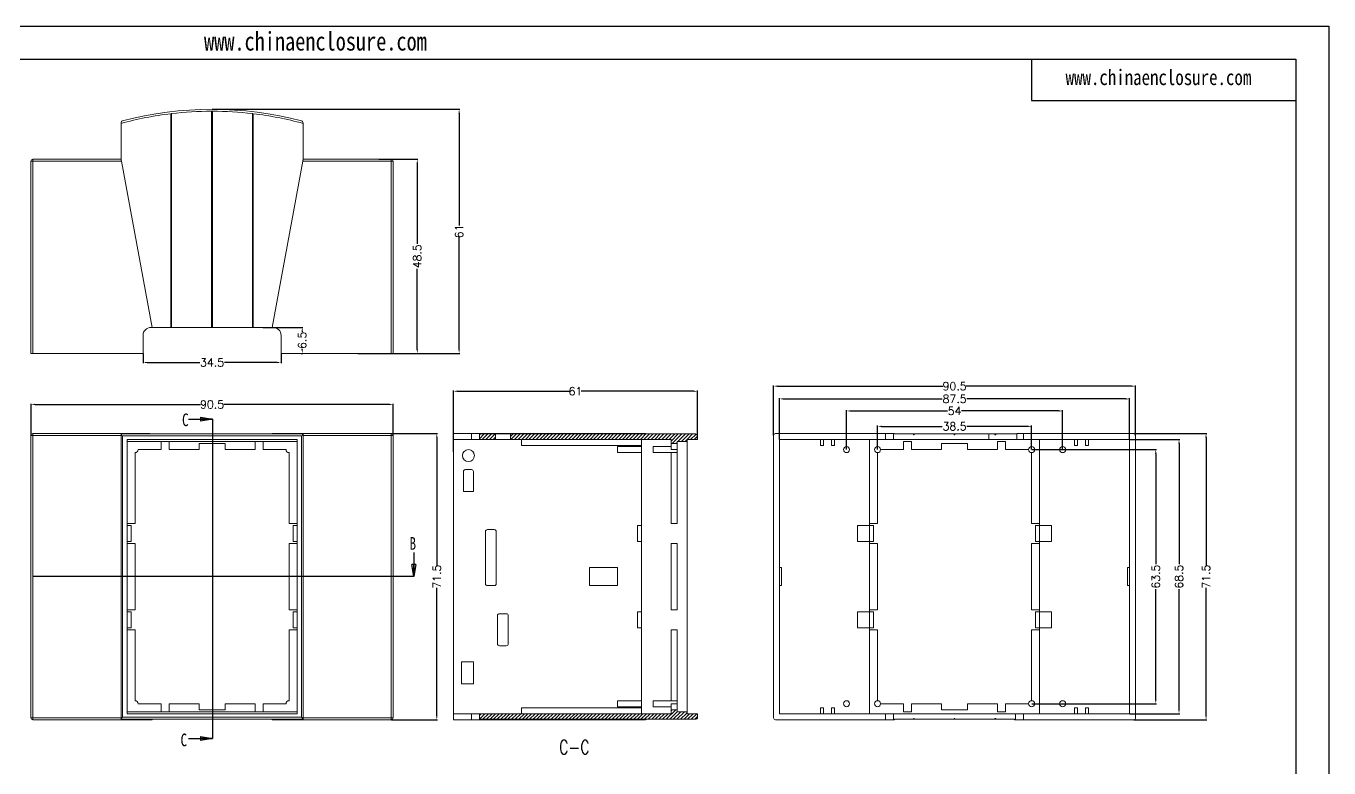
# Model space of a CAD drawing. Header units: inches. Extents: x 2437 to 3620, y 1125 to 1473.
# Drawn here: x 2601.9 to 2927.5, y 1287.3 to 1472.7 of the extents above; entities that cross this region are included whole.
import ezdxf

# ---------------------------------------------------------------- set-up
doc = ezdxf.new("R2010")
doc.units = ezdxf.units.IN
doc.header["$LTSCALE"] = 15
doc.linetypes.add('PHANTOM', pattern=[12.7, 6.35, -1.27, 1.27, -1.27, 1.27, -1.27])
doc.layers.add('文字', color=81, linetype='Continuous')
doc.styles.add('SLDTEXTSTYLE0', font='TXT', dxfattribs={"width": 0.75})
doc.styles.add('SLDTEXTSTYLE3', font='TXT', dxfattribs={"width": 0.75, "bigfont": 'bigfont'})
doc.styles.get("Standard").update_dxf_attribs({"font": 'txt', "bigfont": 'gbcbig.shx'})
doc.styles.add('宋体', font='', dxfattribs={"width": 0.8, "height": 3.5})
doc.styles.get('宋体').set_extended_font_data('SimSun')
doc.dimstyles.new('2.5', dxfattribs={"dimtxt": 2, "dimasz": 1, "dimexe": 0.18, "dimexo": 0.0625, "dimgap": 0.09, "dimtad": 0, "dimdsep": 46, "dimtxsty": 'Standard', "dimcen": 1, "dimclrd": 3, "dimclre": 3, "dimadec": 0, "dimazin": 2, "dimtfac": 1, "dimtofl": 0, "dimtmove": 0, "dimatfit": 3, "dimfxl": 1, "dimtolj": 1, "dimtzin": 0, "dimarcsym": 0})
pattern_1 = [(45, (-1383.3028, -643.77677), (-0.44901281, 0.44901281), [])]

# ---------------------------------------------------------------- blocks, each defined once
blk = doc.blocks.new('_CLOSED')
at = {"color": 0, "linetype": 'ByBlock', "lineweight": -2}
for p, q in [((-1, 0.166667), (0, 0)), ((-1, 0.166667), (-1, -0.166667)), ((0, 0), (-1, -0.166667)), ((0, 0), (-1, 0))]:
    blk.add_line(p, q, dxfattribs=at)
blk = doc.blocks.new('SW_NOTE_4')
at = {"color": 0, "linetype": 'Continuous', "lineweight": 0, "insert": (22.23, 5.8), "char_height": 3.5, "attachment_point": 2, "style": 'SLDTEXTSTYLE3'}
blk.add_mtext('C-C', dxfattribs=at)
blk = doc.blocks.new('*D332')
at = {"color": 3, "lineweight": -2}
for p, q in [((2603.14, 1370.39), (2603.14, 1378.3)), ((2604.14, 1378.12), (2645.46, 1378.12)), ((2692.64, 1378.12), (2651.31, 1378.12)), ((2693.64, 1370.39), (2693.64, 1378.3))]:
    blk.add_line(p, q, dxfattribs=at)
at = {"color": 3}
for points in [[(2604.14, 1378.29), (2604.14, 1377.95), (2603.14, 1378.12)], [(2692.64, 1378.29), (2692.64, 1377.95), (2693.64, 1378.12)]]:
    blk.add_solid(points, dxfattribs=at)
at = {"layer": 'Defpoints', "color": 0}
for p in [(2693.64, 1378.12), (2603.14, 1370.33), (2693.64, 1370.33)]:
    blk.add_point(p, dxfattribs=at)
at = {"color": 0, "insert": (2648.39, 1378.12), "char_height": 2, "attachment_point": 5}
blk.add_mtext('\\A1;90.5', dxfattribs=at)
blk = doc.blocks.new('*D333')
at = {"color": 3, "lineweight": -2}
for p, q in [((2693.2, 1370.83), (2704.74, 1370.83)), ((2704.56, 1369.83), (2704.56, 1337.83)), ((2704.56, 1300.33), (2704.56, 1332.32)), ((2693.2, 1299.33), (2704.74, 1299.33))]:
    blk.add_line(p, q, dxfattribs=at)
at = {"color": 3}
for points in [[(2704.39, 1369.83), (2704.72, 1369.83), (2704.56, 1370.83)], [(2704.39, 1300.33), (2704.72, 1300.33), (2704.56, 1299.33)]]:
    blk.add_solid(points, dxfattribs=at)
at = {"layer": 'Defpoints', "color": 0}
for p in [(2693.14, 1370.83), (2704.56, 1370.83), (2693.14, 1299.33)]:
    blk.add_point(p, dxfattribs=at)
at = {"color": 0, "insert": (2704.56, 1335.08), "char_height": 2, "attachment_point": 5, "rotation": 90}
blk.add_mtext('\\A1;71.5', dxfattribs=at)
blk = doc.blocks.new('*D334')
at = {"color": 3, "lineweight": -2}
for p, q in [((2790.21, 1369.39), (2790.21, 1379.67)), ((2791.21, 1379.49), (2830.87, 1379.49)), ((2876.71, 1379.49), (2837.05, 1379.49)), ((2877.71, 1369.39), (2877.71, 1379.67))]:
    blk.add_line(p, q, dxfattribs=at)
at = {"color": 3}
for points in [[(2791.21, 1379.65), (2791.21, 1379.32), (2790.21, 1379.49)], [(2876.71, 1379.65), (2876.71, 1379.32), (2877.71, 1379.49)]]:
    blk.add_solid(points, dxfattribs=at)
at = {"layer": 'Defpoints', "color": 0}
for p in [(2877.71, 1379.49), (2790.21, 1369.33), (2877.71, 1369.33)]:
    blk.add_point(p, dxfattribs=at)
at = {"color": 0, "insert": (2833.96, 1379.49), "char_height": 2, "attachment_point": 5}
blk.add_mtext('\\A1;87.5', dxfattribs=at)
blk = doc.blocks.new('*D335')
at = {"color": 3, "lineweight": -2}
for p, q in [((2788.71, 1370.39), (2788.71, 1382.86)), ((2789.71, 1382.68), (2831.04, 1382.68)), ((2878.21, 1382.68), (2836.88, 1382.68)), ((2879.21, 1370.39), (2879.21, 1382.86))]:
    blk.add_line(p, q, dxfattribs=at)
at = {"color": 3}
for points in [[(2789.71, 1382.85), (2789.71, 1382.52), (2788.71, 1382.68)], [(2878.21, 1382.85), (2878.21, 1382.52), (2879.21, 1382.68)]]:
    blk.add_solid(points, dxfattribs=at)
at = {"layer": 'Defpoints', "color": 0}
for p in [(2788.71, 1382.68), (2788.71, 1370.33), (2879.21, 1370.33)]:
    blk.add_point(p, dxfattribs=at)
at = {"color": 0, "insert": (2833.96, 1382.68), "char_height": 2, "attachment_point": 5}
blk.add_mtext('\\A1;90.5', dxfattribs=at)
blk = doc.blocks.new('*D336')
at = {"color": 3, "lineweight": -2}
for p, q in [((2814.71, 1366.89), (2814.71, 1372.82)), ((2815.71, 1372.64), (2830.87, 1372.64)), ((2852.21, 1372.64), (2837.05, 1372.64)), ((2853.21, 1366.89), (2853.21, 1372.82))]:
    blk.add_line(p, q, dxfattribs=at)
at = {"color": 3}
for points in [[(2815.71, 1372.81), (2815.71, 1372.47), (2814.71, 1372.64)], [(2852.21, 1372.81), (2852.21, 1372.47), (2853.21, 1372.64)]]:
    blk.add_solid(points, dxfattribs=at)
at = {"layer": 'Defpoints', "color": 0}
for p in [(2853.21, 1372.64), (2814.71, 1366.83), (2853.21, 1366.83)]:
    blk.add_point(p, dxfattribs=at)
at = {"color": 0, "insert": (2833.96, 1372.64), "char_height": 2, "attachment_point": 5}
blk.add_mtext('\\A1;38.5', dxfattribs=at)
blk = doc.blocks.new('*D337')
at = {"color": 3, "lineweight": -2}
for p, q in [((2806.96, 1366.89), (2806.96, 1376.66)), ((2807.96, 1376.48), (2832.2, 1376.48)), ((2859.96, 1376.48), (2835.72, 1376.48)), ((2860.96, 1366.89), (2860.96, 1376.66))]:
    blk.add_line(p, q, dxfattribs=at)
at = {"color": 3}
for points in [[(2807.96, 1376.65), (2807.96, 1376.32), (2806.96, 1376.48)], [(2859.96, 1376.65), (2859.96, 1376.32), (2860.96, 1376.48)]]:
    blk.add_solid(points, dxfattribs=at)
at = {"layer": 'Defpoints', "color": 0}
for p in [(2860.96, 1376.48), (2806.96, 1366.83), (2860.96, 1366.83)]:
    blk.add_point(p, dxfattribs=at)
at = {"color": 0, "insert": (2833.96, 1376.48), "char_height": 2, "attachment_point": 5}
blk.add_mtext('\\A1;54', dxfattribs=at)
blk = doc.blocks.new('*D338')
at = {"color": 3, "lineweight": -2}
for p, q in [((2853.27, 1366.83), (2884.42, 1366.83)), ((2884.24, 1365.83), (2884.24, 1338.17)), ((2884.24, 1304.33), (2884.24, 1331.99)), ((2853.27, 1303.33), (2884.42, 1303.33))]:
    blk.add_line(p, q, dxfattribs=at)
at = {"color": 3}
for points in [[(2884.07, 1365.83), (2884.41, 1365.83), (2884.24, 1366.83)], [(2884.07, 1304.33), (2884.41, 1304.33), (2884.24, 1303.33)]]:
    blk.add_solid(points, dxfattribs=at)
at = {"layer": 'Defpoints', "color": 0}
for p in [(2853.21, 1366.83), (2884.24, 1366.83), (2853.21, 1303.33)]:
    blk.add_point(p, dxfattribs=at)
at = {"color": 0, "insert": (2884.24, 1335.08), "char_height": 2, "attachment_point": 5, "rotation": 90}
blk.add_mtext('\\A1;63.5', dxfattribs=at)
blk = doc.blocks.new('*D339')
at = {"color": 3, "lineweight": -2}
for p, q in [((2878.77, 1370.83), (2896.98, 1370.83)), ((2896.8, 1369.83), (2896.8, 1337.83)), ((2896.8, 1300.33), (2896.8, 1332.32)), ((2878.77, 1299.33), (2896.98, 1299.33))]:
    blk.add_line(p, q, dxfattribs=at)
at = {"color": 3}
for points in [[(2896.64, 1369.83), (2896.97, 1369.83), (2896.8, 1370.83)], [(2896.64, 1300.33), (2896.97, 1300.33), (2896.8, 1299.33)]]:
    blk.add_solid(points, dxfattribs=at)
at = {"layer": 'Defpoints', "color": 0}
for p in [(2878.71, 1370.83), (2896.8, 1370.83), (2878.71, 1299.33)]:
    blk.add_point(p, dxfattribs=at)
at = {"color": 0, "insert": (2896.8, 1335.08), "char_height": 2, "attachment_point": 5, "rotation": 90}
blk.add_mtext('\\A1;71.5', dxfattribs=at)
blk = doc.blocks.new('*D340')
at = {"color": 3, "lineweight": -2}
for p, q in [((2877.77, 1369.33), (2890.23, 1369.33)), ((2890.05, 1368.33), (2890.05, 1338.17)), ((2890.05, 1301.83), (2890.05, 1331.99)), ((2877.77, 1300.83), (2890.23, 1300.83))]:
    blk.add_line(p, q, dxfattribs=at)
at = {"color": 3}
for points in [[(2889.88, 1368.33), (2890.22, 1368.33), (2890.05, 1369.33)], [(2889.88, 1301.83), (2890.22, 1301.83), (2890.05, 1300.83)]]:
    blk.add_solid(points, dxfattribs=at)
at = {"layer": 'Defpoints', "color": 0}
for p in [(2877.71, 1369.33), (2877.71, 1300.83), (2890.05, 1300.83)]:
    blk.add_point(p, dxfattribs=at)
at = {"color": 0, "insert": (2890.05, 1335.08), "char_height": 2, "attachment_point": 5, "rotation": 90}
blk.add_mtext('\\A1;68.5', dxfattribs=at)
blk = doc.blocks.new('*D341')
at = {"color": 3, "lineweight": -2}
for p, q in [((2708.71, 1366.3), (2708.71, 1381.59)), ((2709.71, 1381.41), (2737.79, 1381.41)), ((2768.71, 1381.41), (2740.64, 1381.41)), ((2769.71, 1369.39), (2769.71, 1381.59))]:
    blk.add_line(p, q, dxfattribs=at)
at = {"color": 3}
for points in [[(2709.71, 1381.58), (2709.71, 1381.25), (2708.71, 1381.41)], [(2768.71, 1381.58), (2768.71, 1381.25), (2769.71, 1381.41)]]:
    blk.add_solid(points, dxfattribs=at)
at = {"layer": 'Defpoints', "color": 0}
for p in [(2769.71, 1381.41), (2769.71, 1369.33), (2708.71, 1366.24)]:
    blk.add_point(p, dxfattribs=at)
at = {"color": 0, "insert": (2739.21, 1381.41), "char_height": 2, "attachment_point": 5}
blk.add_mtext('\\A1;61', dxfattribs=at)
blk = doc.blocks.new('*D342')
at = {"color": 3, "lineweight": -2}
for p, q in [((2648.45, 1451.87), (2710.31, 1451.87)), ((2710.13, 1450.87), (2710.13, 1422.79)), ((2710.13, 1391.87), (2710.13, 1419.94)), ((2684.86, 1390.87), (2710.31, 1390.87))]:
    blk.add_line(p, q, dxfattribs=at)
at = {"color": 3}
for points in [[(2709.97, 1450.87), (2710.3, 1450.87), (2710.13, 1451.87)], [(2709.97, 1391.87), (2710.3, 1391.87), (2710.13, 1390.87)]]:
    blk.add_solid(points, dxfattribs=at)
at = {"layer": 'Defpoints', "color": 0}
for p in [(2648.39, 1451.87), (2710.13, 1451.87), (2684.8, 1390.87)]:
    blk.add_point(p, dxfattribs=at)
at = {"color": 0, "insert": (2710.13, 1421.37), "char_height": 2, "attachment_point": 5, "rotation": 90}
blk.add_mtext('\\A1;61', dxfattribs=at)
blk = doc.blocks.new('*D343')
at = {"color": 3, "lineweight": -2}
for p, q in [((2690.09, 1439.37), (2699.85, 1439.37)), ((2699.67, 1438.37), (2699.67, 1418.21)), ((2699.67, 1391.87), (2699.67, 1412.03)), ((2690.09, 1390.87), (2699.85, 1390.87))]:
    blk.add_line(p, q, dxfattribs=at)
at = {"color": 3}
for points in [[(2699.51, 1438.37), (2699.84, 1438.37), (2699.67, 1439.37)], [(2699.51, 1391.87), (2699.84, 1391.87), (2699.67, 1390.87)]]:
    blk.add_solid(points, dxfattribs=at)
at = {"layer": 'Defpoints', "color": 0}
for p in [(2690.03, 1439.37), (2699.67, 1439.37), (2690.03, 1390.87)]:
    blk.add_point(p, dxfattribs=at)
at = {"color": 0, "insert": (2699.67, 1415.12), "char_height": 2, "attachment_point": 5, "rotation": 90}
blk.add_mtext('\\A1;48.5', dxfattribs=at)
blk = doc.blocks.new('*D344')
at = {"color": 3, "lineweight": -2}
for p, q in [((2661.1, 1397.37), (2671.1, 1397.37)), ((2670.92, 1396.37), (2670.92, 1396.21)), ((2670.65, 1390.87), (2671.1, 1390.87)), ((2670.92, 1391.87), (2670.92, 1392.03))]:
    blk.add_line(p, q, dxfattribs=at)
at = {"color": 3}
for points in [[(2670.76, 1396.37), (2671.09, 1396.37), (2670.92, 1397.37)], [(2670.76, 1391.87), (2671.09, 1391.87), (2670.92, 1390.87)]]:
    blk.add_solid(points, dxfattribs=at)
at = {"layer": 'Defpoints', "color": 0}
for p in [(2661.04, 1397.37), (2670.92, 1397.37), (2670.59, 1390.87)]:
    blk.add_point(p, dxfattribs=at)
at = {"color": 0, "insert": (2670.92, 1394.12), "char_height": 2, "attachment_point": 5, "rotation": 90}
blk.add_mtext('\\A1;6.5', dxfattribs=at)
blk = doc.blocks.new('*D345')
at = {"color": 3, "lineweight": -2}
for p, q in [((2631.14, 1390.81), (2631.14, 1388.41)), ((2665.64, 1390.81), (2665.64, 1388.41)), ((2632.14, 1388.59), (2645.3, 1388.59)), ((2664.64, 1388.59), (2651.48, 1388.59))]:
    blk.add_line(p, q, dxfattribs=at)
at = {"color": 3}
for points in [[(2632.14, 1388.75), (2632.14, 1388.42), (2631.14, 1388.59)], [(2664.64, 1388.75), (2664.64, 1388.42), (2665.64, 1388.59)]]:
    blk.add_solid(points, dxfattribs=at)
at = {"layer": 'Defpoints', "color": 0}
for p in [(2631.14, 1390.87), (2665.64, 1390.87), (2631.14, 1388.59)]:
    blk.add_point(p, dxfattribs=at)
at = {"color": 0, "insert": (2648.39, 1388.59), "char_height": 2, "attachment_point": 5}
blk.add_mtext('\\A1;34.5', dxfattribs=at)

msp = doc.modelspace()

# ---------------------------------------------------------------- hatches: boundary and pattern name
at = {"linetype": 'Continuous', "lineweight": 0}
h = msp.add_hatch(dxfattribs=at)
h.set_pattern_fill('ANSI31', color=4, scale=0.2, style=0)
h.set_pattern_definition(pattern_1)
h.paths.add_polyline_path([(2719.214, 1369.327), (2719.214, 1370.727), (2715.214, 1370.727), (2715.214, 1369.327)], flags=0)
h = msp.add_hatch(dxfattribs=at)
h.set_pattern_fill('ANSI31', color=4, scale=0.2, style=0)
h.set_pattern_definition(pattern_1)
edge = h.paths.add_edge_path(flags=0)
edge.add_line((2769.214, 1370.727), (2722.963, 1370.727))
edge.add_line((2722.963, 1370.727), (2722.963, 1369.327))
edge.add_line((2722.963, 1369.327), (2763.103, 1369.327))
edge.add_line((2763.103, 1369.327), (2763.103, 1368.327))
edge.add_line((2763.103, 1368.327), (2764.603, 1368.327))
edge.add_line((2764.603, 1368.327), (2764.603, 1368.827))
edge.add_line((2764.603, 1368.827), (2767.003, 1368.827))
edge.add_line((2767.003, 1368.827), (2767.003, 1369.327))
edge.add_line((2767.003, 1369.327), (2769.714, 1369.327))
edge.add_line((2769.714, 1369.327), (2769.714, 1370.227))
edge.add_spline(control_points=[(2769.714, 1370.227), (2769.714, 1370.238), (2769.714, 1370.25), (2769.713, 1370.262), (2769.709, 1370.318), (2769.695, 1370.374), (2769.673, 1370.425), (2769.651, 1370.476), (2769.619, 1370.525), (2769.582, 1370.566), (2769.544, 1370.607), (2769.498, 1370.642), (2769.449, 1370.668), (2769.399, 1370.694), (2769.344, 1370.713), (2769.289, 1370.721), (2769.264, 1370.725), (2769.239, 1370.727), (2769.214, 1370.727)], knot_values=[0.0016438, 0.0016438, 0.0016438, 0.0016438, 0.0016789, 0.0016789, 0.0016789, 0.0018467, 0.0018467, 0.0018467, 0.0020146, 0.0020146, 0.0020146, 0.0021825, 0.0021825, 0.0021825, 0.0023504, 0.0023504, 0.0023504, 0.0024253, 0.0024253, 0.0024253, 0.0024253], weights=[1, 1, 1, 1, 1, 1, 1, 1, 1, 1, 1, 1, 1, 1, 1, 1, 1, 1, 1], degree=3, periodic=0)
h = msp.add_hatch(dxfattribs=at)
h.set_pattern_fill('ANSI31', color=4, scale=0.2, style=0)
h.set_pattern_definition(pattern_1)
edge = h.paths.add_edge_path(flags=0)
edge.add_line((2715.214, 1299.427), (2769.214, 1299.427))
edge.add_spline(control_points=[(2769.214, 1299.427), (2769.216, 1299.427), (2769.218, 1299.427), (2769.221, 1299.427), (2769.277, 1299.427), (2769.333, 1299.438), (2769.386, 1299.457), (2769.438, 1299.476), (2769.488, 1299.505), (2769.532, 1299.54), (2769.575, 1299.576), (2769.612, 1299.619), (2769.642, 1299.667), (2769.671, 1299.715), (2769.692, 1299.768), (2769.703, 1299.823), (2769.71, 1299.857), (2769.714, 1299.892), (2769.714, 1299.927)], knot_values=[0.0004972, 0.0004972, 0.0004972, 0.0004972, 0.0005037, 0.0005037, 0.0005037, 0.0006715, 0.0006715, 0.0006715, 0.0008394, 0.0008394, 0.0008394, 0.0010073, 0.0010073, 0.0010073, 0.0011752, 0.0011752, 0.0011752, 0.0012789, 0.0012789, 0.0012789, 0.0012789], weights=[1, 1, 1, 1, 1, 1, 1, 1, 1, 1, 1, 1, 1, 1, 1, 1, 1, 1, 1], degree=3, periodic=0)
edge.add_line((2769.714, 1299.927), (2769.714, 1300.827))
edge.add_line((2769.714, 1300.827), (2767.003, 1300.827))
edge.add_line((2767.003, 1300.827), (2767.003, 1301.327))
edge.add_line((2767.003, 1301.327), (2764.603, 1301.327))
edge.add_line((2764.603, 1301.327), (2764.603, 1301.827))
edge.add_line((2764.603, 1301.827), (2763.103, 1301.827))
edge.add_line((2763.103, 1301.827), (2763.103, 1300.827))
edge.add_line((2763.103, 1300.827), (2715.214, 1300.827))
edge.add_line((2715.214, 1300.827), (2715.214, 1299.427))

# ---------------------------------------------------------------- linework, layer by layer
for p, q in [((2437.044, 1472.662), (2927.521, 1472.662)), ((2927.521, 1472.662), (2927.521, 1125.86)), ((2453.558, 1464.405), (2919.264, 1464.405)), ((2853.207, 1464.405), (2853.207, 1454.084)), ((2919.264, 1464.405), (2919.264, 1134.117)), ((2853.207, 1454.084), (2919.264, 1454.084))]:
    msp.add_line(p, q)
at = {"color": 7, "linetype": 'Continuous', "lineweight": 15}
for p, q in [((2638.087, 1450.758), (2638.087, 1397.368)), ((2638.287, 1397.368), (2638.287, 1450.781)), ((2648.287, 1451.368), (2648.287, 1397.368)), ((2648.487, 1397.368), (2648.487, 1451.368)), ((2658.487, 1450.781), (2658.487, 1397.368)), ((2658.687, 1397.368), (2658.687, 1450.758)), ((2625.637, 1448.35), (2625.637, 1439.168)), ((2671.137, 1439.168), (2671.137, 1448.35)), ((2603.637, 1438.868), (2603.637, 1439.368)), ((2603.637, 1439.368), (2625.637, 1439.368)), ((2671.137, 1439.368), (2693.137, 1439.368)), ((2693.137, 1439.368), (2693.137, 1438.868)), ((2603.137, 1390.868), (2603.137, 1438.868)), ((2603.137, 1438.868), (2603.637, 1438.868)), ((2603.637, 1438.868), (2603.637, 1390.868)), ((2625.729, 1438.868), (2603.637, 1438.868)), ((2625.637, 1439.168), (2625.674, 1439.168)), ((2625.729, 1438.868), (2633.387, 1397.368)), ((2663.387, 1397.368), (2671.045, 1438.868)), ((2693.137, 1438.868), (2671.045, 1438.868)), ((2671.1, 1439.168), (2671.137, 1439.168)), ((2693.137, 1390.868), (2693.137, 1438.868)), ((2693.137, 1438.868), (2693.637, 1438.868)), ((2693.637, 1438.868), (2693.637, 1390.868)), ((2633.387, 1397.368), (2633.137, 1397.368)), ((2633.387, 1397.368), (2638.087, 1397.368)), ((2638.087, 1397.368), (2638.287, 1397.368)), ((2638.287, 1397.368), (2648.287, 1397.368)), ((2648.287, 1397.368), (2648.487, 1397.368)), ((2648.487, 1397.368), (2658.487, 1397.368)), ((2658.487, 1397.368), (2658.687, 1397.368)), ((2658.687, 1397.368), (2663.387, 1397.368)), ((2663.637, 1397.368), (2663.387, 1397.368)), ((2631.137, 1395.368), (2631.137, 1390.868)), ((2665.637, 1390.868), (2665.637, 1395.368)), ((2603.637, 1390.868), (2603.137, 1390.868)), ((2603.637, 1390.868), (2631.137, 1390.868)), ((2665.637, 1390.868), (2693.137, 1390.868)), ((2693.637, 1390.868), (2693.137, 1390.868)), ((2603.137, 1299.827), (2603.137, 1370.327)), ((2603.637, 1370.327), (2603.137, 1370.327)), ((2603.637, 1370.327), (2603.637, 1370.827)), ((2603.637, 1370.827), (2625.729, 1370.827)), ((2603.637, 1370.327), (2603.637, 1299.827)), ((2625.637, 1370.327), (2603.637, 1370.327)), ((2625.637, 1370.727), (2638.087, 1370.727)), ((2625.637, 1299.443), (2625.637, 1370.71)), ((2625.729, 1370.827), (2632.837, 1370.827)), ((2626.009, 1370.227), (2626.009, 1299.927)), ((2670.764, 1370.227), (2626.009, 1370.227)), ((2627.137, 1369.327), (2669.637, 1369.327)), ((2627.137, 1369.327), (2627.137, 1300.827)), ((2627.137, 1368.827), (2669.637, 1368.827)), ((2632.837, 1370.827), (2632.837, 1370.727)), ((2635.637, 1368.827), (2635.637, 1366.827)), ((2637.637, 1366.827), (2637.637, 1368.827)), ((2638.287, 1370.727), (2638.087, 1370.727)), ((2638.287, 1370.727), (2648.287, 1370.727)), ((2645.137, 1368.327), (2645.137, 1366.827)), ((2651.637, 1368.327), (2645.137, 1368.327)), ((2648.487, 1370.727), (2648.287, 1370.727)), ((2648.487, 1370.727), (2658.487, 1370.727)), ((2651.637, 1366.827), (2651.637, 1368.327)), ((2658.687, 1370.727), (2658.487, 1370.727)), ((2658.687, 1370.727), (2671.137, 1370.727)), ((2659.137, 1368.827), (2659.137, 1366.827)), ((2661.137, 1366.827), (2661.137, 1368.827)), ((2663.387, 1370.727), (2663.387, 1370.827)), ((2663.387, 1370.827), (2664.125, 1370.827)), ((2664.125, 1370.827), (2664.125, 1370.727)), ((2664.817, 1370.827), (2664.125, 1370.827)), ((2664.817, 1370.827), (2671.045, 1370.827)), ((2664.817, 1370.727), (2664.817, 1370.827)), ((2669.637, 1369.327), (2669.637, 1300.827)), ((2670.764, 1299.927), (2670.764, 1370.227)), ((2671.045, 1370.827), (2693.137, 1370.827)), ((2671.137, 1370.71), (2671.137, 1299.443)), ((2693.137, 1370.327), (2671.137, 1370.327)), ((2693.137, 1370.827), (2693.137, 1370.327)), ((2693.137, 1299.827), (2693.137, 1370.327)), ((2693.637, 1370.327), (2693.137, 1370.327)), ((2693.637, 1370.327), (2693.637, 1299.827)), ((2708.714, 1369.327), (2708.714, 1370.827)), ((2708.714, 1370.827), (2713.214, 1370.827)), ((2713.214, 1369.327), (2708.714, 1369.327)), ((2708.714, 1300.827), (2708.714, 1369.327)), ((2713.214, 1369.327), (2713.214, 1370.827)), ((2713.214, 1370.827), (2715.214, 1370.827)), ((2715.214, 1369.327), (2713.214, 1369.327)), ((2715.214, 1370.827), (2719.214, 1370.827)), ((2715.214, 1370.727), (2715.214, 1370.827)), ((2715.214, 1369.327), (2715.214, 1370.727)), ((2715.214, 1370.727), (2719.214, 1370.727)), ((2715.214, 1369.327), (2719.214, 1369.327)), ((2719.214, 1370.827), (2719.214, 1370.727)), ((2722.963, 1370.827), (2719.214, 1370.827)), ((2719.214, 1370.727), (2719.214, 1369.327)), ((2722.963, 1370.727), (2719.214, 1370.727)), ((2719.214, 1369.327), (2722.963, 1369.327)), ((2722.963, 1370.827), (2756.714, 1370.827)), ((2722.963, 1370.727), (2722.963, 1370.827)), ((2722.963, 1369.327), (2722.963, 1370.727)), ((2722.963, 1370.727), (2769.214, 1370.727)), ((2722.963, 1369.327), (2763.103, 1369.327)), ((2725.714, 1367.827), (2725.714, 1369.327)), ((2725.714, 1367.827), (2755.714, 1367.827)), ((2755.714, 1369.327), (2755.714, 1347.827)), ((2763.103, 1369.327), (2763.103, 1368.327)), ((2764.603, 1368.327), (2763.103, 1368.327)), ((2763.103, 1368.327), (2763.103, 1366.827)), ((2767.003, 1368.827), (2764.603, 1368.827)), ((2764.603, 1368.827), (2764.603, 1368.327)), ((2764.603, 1366.827), (2764.603, 1368.327)), ((2767.003, 1369.327), (2769.714, 1369.327)), ((2767.003, 1368.827), (2767.003, 1369.327)), ((2767.103, 1369.327), (2767.103, 1300.827)), ((2769.714, 1370.227), (2769.714, 1369.327)), ((2788.708, 1299.827), (2788.708, 1370.327)), ((2789.208, 1370.827), (2816.708, 1370.827)), ((2790.208, 1369.327), (2816.708, 1369.327)), ((2790.208, 1300.827), (2790.208, 1369.327)), ((2800.458, 1369.327), (2800.458, 1367.827)), ((2800.458, 1367.827), (2801.208, 1367.827)), ((2801.208, 1367.827), (2801.208, 1369.327)), ((2803.208, 1369.327), (2803.208, 1367.827)), ((2803.208, 1367.827), (2803.958, 1367.827)), ((2803.958, 1367.827), (2803.958, 1369.327)), ((2812.708, 1369.327), (2812.708, 1347.827)), ((2816.708, 1369.327), (2816.708, 1370.827)), ((2816.708, 1370.827), (2818.708, 1370.827)), ((2818.708, 1369.327), (2816.708, 1369.327)), ((2818.708, 1370.827), (2818.708, 1369.327)), ((2818.708, 1370.827), (2818.958, 1370.827)), ((2842.508, 1369.327), (2818.708, 1369.327)), ((2818.958, 1370.727), (2818.958, 1370.827)), ((2823.658, 1370.727), (2818.958, 1370.727)), ((2821.208, 1368.827), (2821.208, 1366.827)), ((2823.208, 1368.827), (2821.208, 1368.827)), ((2823.208, 1366.827), (2823.208, 1368.827)), ((2823.658, 1370.527), (2823.658, 1370.727)), ((2823.658, 1370.727), (2823.858, 1370.727)), ((2823.858, 1370.527), (2823.658, 1370.527)), ((2823.858, 1370.727), (2823.858, 1370.527)), ((2833.858, 1370.727), (2823.858, 1370.727)), ((2837.208, 1368.327), (2830.708, 1368.327)), ((2830.708, 1368.327), (2830.708, 1366.827)), ((2833.858, 1370.527), (2833.858, 1370.727)), ((2833.858, 1370.727), (2834.058, 1370.727)), ((2834.058, 1370.527), (2833.858, 1370.527)), ((2834.058, 1370.727), (2834.058, 1370.527)), ((2842.508, 1370.727), (2834.058, 1370.727)), ((2837.208, 1366.827), (2837.208, 1368.327)), ((2842.508, 1370.727), (2842.508, 1369.327)), ((2844.058, 1370.727), (2842.508, 1370.727)), ((2842.508, 1369.327), (2849.508, 1369.327)), ((2844.058, 1370.527), (2844.058, 1370.727)), ((2844.058, 1370.727), (2844.258, 1370.727)), ((2844.258, 1370.527), (2844.058, 1370.527)), ((2844.258, 1370.727), (2844.258, 1370.527)), ((2849.508, 1370.727), (2844.258, 1370.727)), ((2844.708, 1368.827), (2844.708, 1366.827)), ((2846.708, 1368.827), (2844.708, 1368.827)), ((2846.708, 1366.827), (2846.708, 1368.827)), ((2849.508, 1370.827), (2849.508, 1369.327)), ((2849.508, 1370.827), (2851.208, 1370.827)), ((2851.208, 1369.327), (2849.508, 1369.327)), ((2851.208, 1369.327), (2851.208, 1370.827)), ((2851.208, 1370.827), (2878.708, 1370.827)), ((2851.208, 1369.327), (2877.708, 1369.327)), ((2855.208, 1369.327), (2855.208, 1347.827)), ((2863.958, 1367.827), (2863.958, 1369.327)), ((2864.708, 1367.827), (2863.958, 1367.827)), ((2864.708, 1369.327), (2864.708, 1367.827)), ((2866.708, 1367.827), (2866.708, 1369.327)), ((2867.458, 1367.827), (2866.708, 1367.827)), ((2867.458, 1369.327), (2867.458, 1367.827)), ((2877.708, 1369.327), (2877.708, 1300.827)), ((2879.208, 1370.327), (2879.208, 1299.827)), ((2629.137, 1366.077), (2629.137, 1348.327)), ((2635.637, 1366.827), (2629.887, 1366.827)), ((2645.137, 1366.827), (2637.637, 1366.827)), ((2659.137, 1366.827), (2651.637, 1366.827)), ((2666.887, 1366.827), (2661.137, 1366.827)), ((2667.637, 1348.327), (2667.637, 1366.077)), ((2755.714, 1367.577), (2749.714, 1367.577)), ((2749.714, 1366.827), (2749.714, 1367.577)), ((2749.714, 1366.077), (2749.714, 1366.827)), ((2749.714, 1366.077), (2755.714, 1366.077)), ((2763.103, 1367.577), (2758.603, 1367.577)), ((2758.603, 1367.577), (2758.603, 1366.077)), ((2758.603, 1366.077), (2763.103, 1366.077)), ((2763.103, 1366.827), (2764.603, 1366.827)), ((2764.603, 1366.077), (2763.103, 1366.077)), ((2763.103, 1348.327), (2763.103, 1366.077)), ((2764.603, 1366.827), (2764.603, 1366.077)), ((2764.603, 1348.327), (2764.603, 1366.077)), ((2814.708, 1348.327), (2814.708, 1366.077)), ((2815.458, 1366.827), (2821.208, 1366.827)), ((2823.208, 1366.827), (2830.708, 1366.827)), ((2837.208, 1366.827), (2844.708, 1366.827)), ((2846.708, 1366.827), (2852.458, 1366.827)), ((2853.208, 1366.077), (2853.208, 1348.327)), ((2711.214, 1361.327), (2711.214, 1356.327)), ((2713.214, 1361.827), (2711.714, 1361.827)), ((2713.714, 1356.327), (2713.714, 1361.327)), ((2711.214, 1356.327), (2713.714, 1356.327)), ((2629.137, 1348.327), (2627.137, 1348.327)), ((2667.637, 1348.327), (2669.637, 1348.327)), ((2764.603, 1348.327), (2763.103, 1348.327)), ((2812.708, 1348.327), (2814.708, 1348.327)), ((2855.208, 1348.327), (2853.208, 1348.327)), ((2627.137, 1347.827), (2628.137, 1347.827)), ((2628.137, 1347.827), (2628.137, 1343.827)), ((2669.637, 1347.827), (2668.637, 1347.827)), ((2668.637, 1347.827), (2668.637, 1343.827)), ((2716.714, 1346.327), (2716.714, 1333.327)), ((2718.914, 1346.827), (2717.214, 1346.827)), ((2719.414, 1333.327), (2719.414, 1346.327)), ((2754.714, 1343.827), (2754.714, 1347.827)), ((2754.714, 1347.827), (2755.714, 1347.827)), ((2755.714, 1347.827), (2755.714, 1343.827)), ((2809.708, 1343.827), (2809.708, 1347.827)), ((2809.708, 1347.827), (2812.708, 1347.827)), ((2812.708, 1343.827), (2812.708, 1347.827)), ((2812.708, 1347.827), (2813.708, 1347.827)), ((2813.708, 1347.827), (2813.708, 1343.827)), ((2854.208, 1347.827), (2854.208, 1343.827)), ((2854.208, 1347.827), (2855.208, 1347.827)), ((2855.208, 1347.827), (2855.208, 1343.827)), ((2858.208, 1347.827), (2855.208, 1347.827)), ((2858.208, 1343.827), (2858.208, 1347.827)), ((2628.137, 1343.827), (2627.137, 1343.827)), ((2627.137, 1343.327), (2629.137, 1343.327)), ((2629.137, 1343.327), (2629.137, 1326.827)), ((2669.637, 1343.327), (2667.637, 1343.327)), ((2667.637, 1326.827), (2667.637, 1343.327)), ((2668.637, 1343.827), (2669.637, 1343.827)), ((2755.714, 1343.827), (2754.714, 1343.827)), ((2755.714, 1343.827), (2755.714, 1326.327)), ((2763.103, 1326.827), (2763.103, 1343.327)), ((2763.103, 1343.327), (2764.603, 1343.327)), ((2764.603, 1326.827), (2764.603, 1343.327)), ((2812.708, 1343.827), (2809.708, 1343.827)), ((2813.708, 1343.827), (2812.708, 1343.827)), ((2812.708, 1343.827), (2812.708, 1326.327)), ((2814.708, 1343.327), (2812.708, 1343.327)), ((2814.708, 1326.827), (2814.708, 1343.327)), ((2853.208, 1343.327), (2855.208, 1343.327)), ((2853.208, 1343.327), (2853.208, 1326.827)), ((2855.208, 1343.827), (2854.208, 1343.827)), ((2855.208, 1343.827), (2858.208, 1343.827)), ((2855.208, 1343.827), (2855.208, 1326.327)), ((2742.714, 1332.827), (2742.714, 1337.327)), ((2742.714, 1337.327), (2749.714, 1337.327)), ((2749.714, 1337.327), (2749.714, 1332.827)), ((2790.208, 1337.327), (2790.708, 1337.327)), ((2790.708, 1337.327), (2790.708, 1332.827)), ((2877.208, 1337.327), (2877.208, 1332.827)), ((2877.208, 1337.327), (2877.708, 1337.327)), ((2717.214, 1332.827), (2718.914, 1332.827)), ((2749.714, 1332.827), (2742.714, 1332.827)), ((2790.708, 1332.827), (2790.208, 1332.827)), ((2877.708, 1332.827), (2877.208, 1332.827)), ((2629.137, 1326.827), (2627.137, 1326.827)), ((2627.137, 1326.327), (2628.137, 1326.327)), ((2628.137, 1326.327), (2628.137, 1322.327)), ((2667.637, 1326.827), (2669.637, 1326.827)), ((2668.637, 1326.327), (2668.637, 1322.327)), ((2669.637, 1326.327), (2668.637, 1326.327)), ((2719.714, 1325.327), (2719.714, 1318.327)), ((2721.914, 1325.827), (2720.214, 1325.827)), ((2722.414, 1318.327), (2722.414, 1325.327)), ((2754.714, 1322.327), (2754.714, 1326.327)), ((2754.714, 1326.327), (2755.714, 1326.327)), ((2755.714, 1326.327), (2755.714, 1322.327)), ((2763.103, 1326.827), (2764.603, 1326.827)), ((2809.708, 1326.327), (2812.708, 1326.327)), ((2809.708, 1322.327), (2809.708, 1326.327)), ((2812.708, 1326.827), (2814.708, 1326.827)), ((2812.708, 1322.327), (2812.708, 1326.327)), ((2812.708, 1326.327), (2813.708, 1326.327)), ((2813.708, 1326.327), (2813.708, 1322.327)), ((2855.208, 1326.827), (2853.208, 1326.827)), ((2854.208, 1326.327), (2854.208, 1322.327)), ((2854.208, 1326.327), (2855.208, 1326.327)), ((2855.208, 1326.327), (2855.208, 1322.327)), ((2858.208, 1326.327), (2855.208, 1326.327)), ((2858.208, 1322.327), (2858.208, 1326.327)), ((2628.137, 1322.327), (2627.137, 1322.327)), ((2668.637, 1322.327), (2669.637, 1322.327)), ((2755.714, 1322.327), (2754.714, 1322.327)), ((2755.714, 1322.327), (2755.714, 1300.827)), ((2812.708, 1322.327), (2809.708, 1322.327)), ((2813.708, 1322.327), (2812.708, 1322.327)), ((2812.708, 1322.327), (2812.708, 1300.827)), ((2855.208, 1322.327), (2854.208, 1322.327)), ((2855.208, 1322.327), (2858.208, 1322.327)), ((2855.208, 1322.327), (2855.208, 1300.827)), ((2627.137, 1321.827), (2629.137, 1321.827)), ((2629.137, 1321.827), (2629.137, 1304.077)), ((2669.637, 1321.827), (2667.637, 1321.827)), ((2667.637, 1304.077), (2667.637, 1321.827)), ((2763.103, 1321.827), (2764.603, 1321.827)), ((2763.103, 1304.077), (2763.103, 1321.827)), ((2764.603, 1304.077), (2764.603, 1321.827)), ((2814.708, 1321.827), (2812.708, 1321.827)), ((2814.708, 1304.077), (2814.708, 1321.827)), ((2853.208, 1321.827), (2855.208, 1321.827)), ((2853.208, 1321.827), (2853.208, 1304.077)), ((2720.214, 1317.827), (2721.914, 1317.827)), ((2713.714, 1313.827), (2710.714, 1313.827)), ((2710.714, 1313.827), (2710.714, 1308.327)), ((2713.714, 1308.327), (2713.714, 1313.827)), ((2710.714, 1308.327), (2713.714, 1308.327)), ((2629.887, 1303.327), (2635.637, 1303.327)), ((2635.637, 1301.327), (2635.637, 1303.327)), ((2637.637, 1303.327), (2637.637, 1301.327)), ((2637.637, 1303.327), (2645.137, 1303.327)), ((2645.137, 1301.827), (2645.137, 1303.327)), ((2651.637, 1303.327), (2651.637, 1301.827)), ((2651.637, 1303.327), (2659.137, 1303.327)), ((2659.137, 1301.327), (2659.137, 1303.327)), ((2661.137, 1303.327), (2661.137, 1301.327)), ((2661.137, 1303.327), (2666.887, 1303.327)), ((2755.714, 1304.077), (2749.714, 1304.077)), ((2749.714, 1304.077), (2749.714, 1303.327)), ((2749.714, 1303.327), (2749.714, 1302.577)), ((2749.714, 1302.577), (2755.714, 1302.577)), ((2763.103, 1304.077), (2758.603, 1304.077)), ((2758.603, 1302.577), (2758.603, 1304.077)), ((2758.603, 1302.577), (2763.103, 1302.577)), ((2764.603, 1304.077), (2763.103, 1304.077)), ((2764.603, 1303.327), (2763.103, 1303.327)), ((2763.103, 1301.827), (2763.103, 1303.327)), ((2764.603, 1303.327), (2764.603, 1304.077)), ((2764.603, 1303.327), (2764.603, 1301.827)), ((2821.208, 1303.327), (2815.458, 1303.327)), ((2821.208, 1301.327), (2821.208, 1303.327)), ((2830.708, 1303.327), (2823.208, 1303.327)), ((2823.208, 1303.327), (2823.208, 1301.327)), ((2830.708, 1301.827), (2830.708, 1303.327)), ((2837.208, 1303.327), (2837.208, 1301.827)), ((2844.708, 1303.327), (2837.208, 1303.327)), ((2844.708, 1301.327), (2844.708, 1303.327)), ((2846.708, 1303.327), (2846.708, 1301.327)), ((2852.458, 1303.327), (2846.708, 1303.327)), ((2603.137, 1299.827), (2603.637, 1299.827)), ((2603.637, 1299.327), (2603.637, 1299.827)), ((2603.637, 1299.827), (2625.637, 1299.827)), ((2625.729, 1299.327), (2603.637, 1299.327)), ((2638.087, 1299.427), (2625.637, 1299.427)), ((2625.729, 1299.327), (2633.387, 1299.327)), ((2626.009, 1299.927), (2670.764, 1299.927)), ((2627.137, 1301.327), (2669.637, 1301.327)), ((2627.137, 1300.827), (2669.637, 1300.827)), ((2633.387, 1299.427), (2633.387, 1299.327)), ((2638.287, 1299.427), (2638.087, 1299.427)), ((2648.287, 1299.427), (2638.287, 1299.427)), ((2651.637, 1301.827), (2645.137, 1301.827)), ((2648.487, 1299.427), (2648.287, 1299.427)), ((2658.487, 1299.427), (2648.487, 1299.427)), ((2658.687, 1299.427), (2658.487, 1299.427)), ((2671.137, 1299.427), (2658.687, 1299.427)), ((2663.387, 1299.427), (2663.387, 1299.327)), ((2663.387, 1299.327), (2671.045, 1299.327)), ((2693.137, 1299.327), (2671.045, 1299.327)), ((2671.137, 1299.827), (2693.137, 1299.827)), ((2693.137, 1299.827), (2693.637, 1299.827)), ((2693.137, 1299.827), (2693.137, 1299.327)), ((2708.714, 1300.827), (2708.714, 1299.327)), ((2713.214, 1300.827), (2708.714, 1300.827)), ((2708.714, 1299.327), (2713.214, 1299.327)), ((2713.214, 1299.327), (2713.214, 1300.827)), ((2713.214, 1300.827), (2715.214, 1300.827)), ((2715.214, 1299.327), (2713.214, 1299.327)), ((2715.214, 1299.427), (2715.214, 1300.827)), ((2763.103, 1300.827), (2715.214, 1300.827)), ((2715.214, 1299.427), (2769.214, 1299.427)), ((2715.214, 1299.427), (2715.214, 1299.327)), ((2715.214, 1299.327), (2756.714, 1299.327)), ((2725.714, 1302.327), (2755.714, 1302.327)), ((2725.714, 1302.327), (2725.714, 1300.827)), ((2763.103, 1301.827), (2763.103, 1300.827)), ((2764.603, 1301.827), (2763.103, 1301.827)), ((2764.603, 1301.827), (2764.603, 1301.327)), ((2767.003, 1301.327), (2764.603, 1301.327)), ((2767.003, 1300.827), (2767.003, 1301.327)), ((2769.714, 1300.827), (2767.003, 1300.827)), ((2769.714, 1300.827), (2769.714, 1299.927)), ((2816.708, 1299.327), (2789.208, 1299.327)), ((2816.708, 1300.827), (2790.208, 1300.827)), ((2800.458, 1300.827), (2800.458, 1302.327)), ((2800.458, 1302.327), (2801.208, 1302.327)), ((2801.208, 1302.327), (2801.208, 1300.827)), ((2803.208, 1302.327), (2803.958, 1302.327)), ((2803.208, 1300.827), (2803.208, 1302.327)), ((2803.958, 1302.327), (2803.958, 1300.827)), ((2816.708, 1300.827), (2816.708, 1299.327)), ((2816.708, 1300.827), (2818.708, 1300.827)), ((2818.708, 1299.327), (2816.708, 1299.327)), ((2818.708, 1300.827), (2818.708, 1299.327)), ((2849.208, 1300.827), (2818.708, 1300.827)), ((2818.708, 1299.327), (2818.958, 1299.327)), ((2823.658, 1299.427), (2818.958, 1299.427)), ((2818.958, 1299.427), (2818.958, 1299.327)), ((2823.208, 1301.327), (2821.208, 1301.327)), ((2823.858, 1299.627), (2823.658, 1299.627)), ((2823.658, 1299.427), (2823.658, 1299.627)), ((2823.658, 1299.427), (2823.858, 1299.427)), ((2823.858, 1299.627), (2823.858, 1299.427)), ((2833.858, 1299.427), (2823.858, 1299.427)), ((2837.208, 1301.827), (2830.708, 1301.827)), ((2834.058, 1299.627), (2833.858, 1299.627)), ((2833.858, 1299.427), (2833.858, 1299.627)), ((2833.858, 1299.427), (2834.058, 1299.427)), ((2834.058, 1299.627), (2834.058, 1299.427)), ((2844.058, 1299.427), (2834.058, 1299.427)), ((2844.258, 1299.627), (2844.058, 1299.627)), ((2844.058, 1299.427), (2844.058, 1299.627)), ((2844.058, 1299.427), (2844.258, 1299.427)), ((2844.258, 1299.627), (2844.258, 1299.427)), ((2848.958, 1299.427), (2844.258, 1299.427)), ((2846.708, 1301.327), (2844.708, 1301.327)), ((2848.958, 1299.427), (2848.958, 1299.327)), ((2848.958, 1299.327), (2849.208, 1299.327)), ((2849.208, 1299.327), (2849.208, 1300.827)), ((2849.208, 1300.827), (2851.208, 1300.827)), ((2851.208, 1299.327), (2849.208, 1299.327)), ((2851.208, 1300.827), (2851.208, 1299.327)), ((2877.708, 1300.827), (2851.208, 1300.827)), ((2878.708, 1299.327), (2851.208, 1299.327)), ((2863.958, 1302.327), (2863.958, 1300.827)), ((2864.708, 1302.327), (2863.958, 1302.327)), ((2864.708, 1300.827), (2864.708, 1302.327)), ((2867.458, 1302.327), (2866.708, 1302.327)), ((2866.708, 1302.327), (2866.708, 1300.827)), ((2867.458, 1300.827), (2867.458, 1302.327))]:
    msp.add_line(p, q, dxfattribs=at)
at = {"color": 7, "linetype": 'Continuous', "lineweight": 30}
for p, q in [((2642.487, 1374.438), (2648.487, 1374.438)), ((2698.784, 1341.077), (2698.784, 1335.077)), ((2642.487, 1294.62), (2648.487, 1294.62))]:
    msp.add_line(p, q, dxfattribs=at)
at = {"color": 1, "linetype": 'PHANTOM', "lineweight": 30}
for p, q in [((2648.487, 1374.438), (2648.487, 1294.62)), ((2698.784, 1335.077), (2598.585, 1335.077))]:
    msp.add_line(p, q, dxfattribs=at)
at = {"color": 7, "linetype": 'Continuous', "lineweight": 15, "flags": 128}
for points in [[(2625.674, 1439.168), (2625.691, 1439.076), (2625.709, 1438.974), (2625.729, 1438.868)], [(2671.045, 1438.868), (2671.064, 1438.974), (2671.083, 1439.076), (2671.1, 1439.168)]]:
    msp.add_lwpolyline(points, dxfattribs=at)
at = {"color": 7, "linetype": 'Continuous', "lineweight": 15}
for centre, radius in [((2712.464, 1365.327), 1.5), ((2806.958, 1366.827), 0.75), ((2814.708, 1366.827), 0.75), ((2853.208, 1366.827), 0.75), ((2860.958, 1366.827), 0.75), ((2806.958, 1303.327), 0.75), ((2814.708, 1303.327), 0.75), ((2853.208, 1303.327), 0.75), ((2860.958, 1303.327), 0.75)]:
    msp.add_circle(centre, radius, dxfattribs=at)
for centre, radius, start, end in [((2648.387, 1364.107), 87.26, 96.77885, 105.11242), ((2648.387, 1364.107), 87.76, 75.22737, 104.77263), ((2648.387, 1364.107), 87.26, 96.64663, 96.77885), ((2648.387, 1364.107), 87.26, 90.06566, 96.64663), ((2648.387, 1364.107), 87.26, 89.93434, 90.06566), ((2648.387, 1364.107), 87.26, 83.35337, 89.93434), ((2648.387, 1364.107), 87.26, 83.22115, 83.35337), ((2648.387, 1364.107), 87.26, 74.88758, 83.22115), ((2603.637, 1438.868), 0.5, 90, 180), ((2693.137, 1438.868), 0.5, 0, 90), ((2633.137, 1395.368), 2, 90, 180), ((2663.637, 1395.368), 2, 0, 90), ((2603.637, 1370.327), 0.5, 90, 180), ((2693.137, 1370.327), 0.5, 0, 90), ((2756.714, 1370.327), 0.5, 53.1301, 90), ((2789.208, 1370.327), 0.5, 90, 180), ((2878.708, 1370.327), 0.5, 0, 90), ((2629.137, 1366.827), 0.75, 270, 0), ((2667.637, 1366.827), 0.75, 180, 270), ((2711.714, 1361.327), 0.5, 90, 180), ((2713.214, 1361.327), 0.5, 0, 90), ((2717.214, 1346.327), 0.5, 90, 180), ((2718.914, 1346.327), 0.5, 0, 90), ((2717.214, 1333.327), 0.5, 180, 270), ((2718.914, 1333.327), 0.5, 270, 0), ((2720.214, 1325.327), 0.5, 90, 180), ((2721.914, 1325.327), 0.5, 0, 90), ((2720.214, 1318.327), 0.5, 180, 270), ((2721.914, 1318.327), 0.5, 270, 0), ((2629.137, 1303.327), 0.75, 0, 90), ((2667.637, 1303.327), 0.75, 90, 180), ((2603.637, 1299.827), 0.5, 180, 270), ((2693.137, 1299.827), 0.5, 270, 0), ((2756.714, 1299.827), 0.5, 270, 306.8699), ((2789.208, 1299.827), 0.5, 180, 270), ((2878.708, 1299.827), 0.5, 270, 0)]:
    msp.add_arc(centre, radius, start, end, dxfattribs=at)
for centre, start_param, end_param in [((2625.729, 1370.327), 0, 0.6435011), ((2671.045, 1370.327), 5.6396842, 6.2831853), ((2625.729, 1299.827), 2.4980915, 3.1415927), ((2671.045, 1299.827), 3.1415927, 3.7850938)]:
    msp.add_ellipse(centre, major_axis=(0, 0.5), ratio=0.1845238, start_param=start_param, end_param=end_param, dxfattribs=at)
for points in [[(2625.637, 1448.483), (2625.637, 1448.618), (2625.689, 1448.73), (2625.828, 1448.89), (2625.916, 1448.942), (2626.009, 1448.967)], [(2671.137, 1448.483), (2671.137, 1448.618), (2671.084, 1448.73), (2670.946, 1448.89), (2670.858, 1448.942), (2670.764, 1448.967)], [(2625.637, 1370.71), (2625.637, 1370.675), (2625.689, 1370.596), (2625.828, 1370.421), (2625.916, 1370.323), (2626.009, 1370.227)], [(2671.137, 1370.71), (2671.137, 1370.675), (2671.084, 1370.596), (2670.946, 1370.421), (2670.858, 1370.323), (2670.764, 1370.227)], [(2769.714, 1370.227), (2769.714, 1370.357), (2769.66, 1370.487), (2769.475, 1370.673), (2769.344, 1370.727), (2769.214, 1370.727)], [(2625.637, 1299.443), (2625.637, 1299.478), (2625.689, 1299.558), (2625.828, 1299.732), (2625.916, 1299.83), (2626.009, 1299.927)], [(2671.137, 1299.443), (2671.137, 1299.478), (2671.084, 1299.558), (2670.946, 1299.732), (2670.858, 1299.83), (2670.764, 1299.927)], [(2769.214, 1299.427), (2769.346, 1299.427), (2769.476, 1299.481), (2769.66, 1299.666), (2769.714, 1299.796), (2769.714, 1299.927)]]:
    msp.add_open_spline(points, degree=3, knots=[0, 0, 0, 0, 0.5, 0.5, 1, 1, 1, 1], dxfattribs=at)
for points in [[(2625.637, 1448.35), (2625.637, 1448.395), (2625.637, 1448.439), (2625.637, 1448.483)], [(2671.137, 1448.483), (2671.137, 1448.439), (2671.137, 1448.395), (2671.137, 1448.35)], [(2625.637, 1370.71), (2625.637, 1370.721), (2625.637, 1370.727), (2625.637, 1370.727)], [(2671.137, 1370.727), (2671.137, 1370.727), (2671.137, 1370.721), (2671.137, 1370.71)], [(2625.637, 1299.427), (2625.637, 1299.427), (2625.637, 1299.432), (2625.637, 1299.443)], [(2671.137, 1299.443), (2671.137, 1299.432), (2671.137, 1299.427), (2671.137, 1299.427)]]:
    msp.add_open_spline(points, degree=3, dxfattribs=at)

# ---------------------------------------------------------------- block references
at = {"color": 7, "linetype": 'Continuous', "lineweight": 30, "xscale": 3, "yscale": 3, "zscale": 0.5}
for p in [(2648.487, 1374.438), (2648.487, 1294.62)]:
    msp.add_blockref('_CLOSED', p, dxfattribs=at)
at = {"color": 7, "linetype": 'Continuous', "lineweight": 30, "xscale": 3, "yscale": 3, "zscale": 0.5, "rotation": 270}
msp.add_blockref('_CLOSED', (2698.784, 1335.077), dxfattribs=at)
at = {"color": 7, "linetype": 'Continuous', "lineweight": 0}
msp.add_blockref('SW_NOTE_4', (2716.707, 1288.451), dxfattribs=at)

# ---------------------------------------------------------------- texts
at = {"color": 7, "linetype": 'Continuous', "char_height": 3.175, "attachment_point": 1, "style": 'SLDTEXTSTYLE0'}
for s, insert in [('C', (2640.892, 1375.858)), ('B', (2697.756, 1344.963)), ('C', (2640.515, 1295.871))]:
    msp.add_mtext(s, dxfattribs=dict(at, insert=insert))
at = {"layer": '文字', "color": 0, "attachment_point": 1, "style": '宋体'}
for insert, char_height, width in [((2646.386, 1471.193), 4.65046, 81.70404), ((2861.717, 1461.791), 3.87538, 68.0867)]:
    msp.add_mtext('www.chinaenclosure.com', dxfattribs=dict(at, insert=insert, char_height=char_height, width=width))

# ---------------------------------------------------------------- dimensions: what is measured, and where the dimension line sits
for base, p1, p2, picture, middle in [((2710.133, 1451.868), (2684.802, 1390.868), (2648.387, 1451.868), '*D342', (2710.133, 1421.368)), ((2699.673, 1439.368), (2690.032, 1390.868), (2690.032, 1439.368), '*D343', (2699.673, 1415.118)), ((2670.922, 1397.368), (2670.591, 1390.868), (2661.037, 1397.368), '*D344', (2670.922, 1394.118)), ((2704.556, 1370.827), (2693.137, 1299.327), (2693.137, 1370.827), '*D333', (2704.556, 1335.077)), ((2890.05, 1300.827), (2877.708, 1369.327), (2877.708, 1300.827), '*D340', (2890.05, 1335.077)), ((2896.803, 1370.827), (2878.708, 1299.327), (2878.708, 1370.827), '*D339', (2896.803, 1335.077)), ((2884.239, 1366.827), (2853.208, 1303.327), (2853.208, 1366.827), '*D338', (2884.239, 1335.077))]:
    dim = msp.add_linear_dim(base=base, p1=p1, p2=p2, angle=90, dimstyle='2.5')
    dim.commit()
    dim.dimension.update_dxf_attribs({"geometry": picture, "text_midpoint": middle})
for base, p1, p2, picture, middle in [((2631.137, 1388.587), (2665.637, 1390.868), (2631.137, 1390.868), '*D345', (2648.387, 1388.587)), ((2788.708, 1382.682), (2879.208, 1370.327), (2788.708, 1370.327), '*D335', (2833.958, 1382.682)), ((2769.714, 1381.414), (2708.714, 1366.239), (2769.714, 1369.327), '*D341', (2739.214, 1381.414)), ((2693.637, 1378.121), (2603.137, 1370.327), (2693.637, 1370.327), '*D332', (2648.387, 1378.121)), ((2860.958, 1376.483), (2806.958, 1366.827), (2860.958, 1366.827), '*D337', (2833.958, 1376.483)), ((2853.208, 1372.639), (2814.708, 1366.827), (2853.208, 1366.827), '*D336', (2833.958, 1372.639))]:
    dim = msp.add_linear_dim(base=base, p1=p1, p2=p2, dimstyle='2.5')
    dim.commit()
    dim.dimension.update_dxf_attribs({"geometry": picture, "text_midpoint": middle})
dim = msp.add_linear_dim(base=(2877.708, 1379.486), p1=(2790.208, 1369.327), p2=(2877.708, 1369.327), dimstyle='2.5')
dim.commit()
dim.dimension.update_dxf_attribs({"geometry": '*D334', "text_midpoint": (2833.958, 1379.486), "dimtype": 160})

doc.saveas('drawing.dxf')
